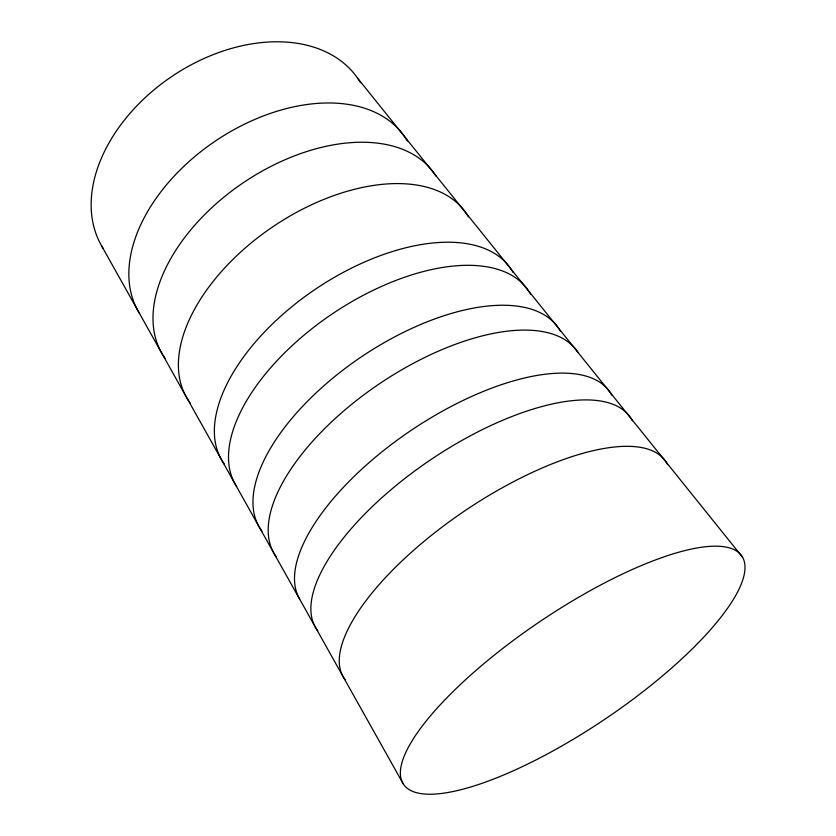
<?xml version="1.0" encoding="UTF-8"?>
<svg xmlns="http://www.w3.org/2000/svg" width="836" height="836" viewBox="0 0 836 836"><rect width="100%" height="100%" fill="white"/><g stroke="black" fill="none" stroke-linecap="round" stroke-linejoin="round"><path stroke-width="1.25" d="M357.787 78.406L742.587 557.278A204.057 58.635 -34 0 1 512.217 771.283A204.057 58.635 -34 0 1 463.196 681.883A204.057 58.635 -34 0 1 742.587 557.278M101.616 245.888L403.046 783.541M345.31 679.94A193.952 71.394 -34 0 1 467.105 509.281A193.952 71.394 -34 0 1 667.556 464.586M139.622 313.531A159.321 102.838 -34 0 1 219.784 138.128A159.321 102.838 -34 0 1 407.362 141.002M317.743 630.783A189.27 76.755 -34 0 1 432.672 458.4A189.27 76.755 -34 0 1 632.35 420.759M165.12 358.414A163.292 100.205 -34 0 1 243.893 182.321A163.292 100.205 -34 0 1 436.099 176.25M102.932 248.083A153.113 106.465 -34 0 1 176.02 73.704A153.113 106.465 -34 0 1 360.535 82.691M299.654 599.119A186.574 79.692 -34 0 1 416.464 426.83A186.574 79.692 -34 0 1 611.889 395.198M276.026 556.494A182.238 84.164 -34 0 1 379.241 383.902A182.238 84.164 -34 0 1 578 352.458M262.002 531.184A179.73 86.61 -34 0 1 362.176 356.303A179.73 86.61 -34 0 1 560.392 331.087M236.63 486.521A175.706 90.33 -34 0 1 336.229 311.264A175.706 90.33 -34 0 1 530.526 294.147M224.257 464.001A173.386 92.368 -34 0 1 317.534 287.783A173.386 92.368 -34 0 1 512.99 272.317M190.106 402.816A167.461 97.154 -34 0 1 274.25 225.814A167.461 97.154 -34 0 1 468.4 216.806"/></g></svg>
